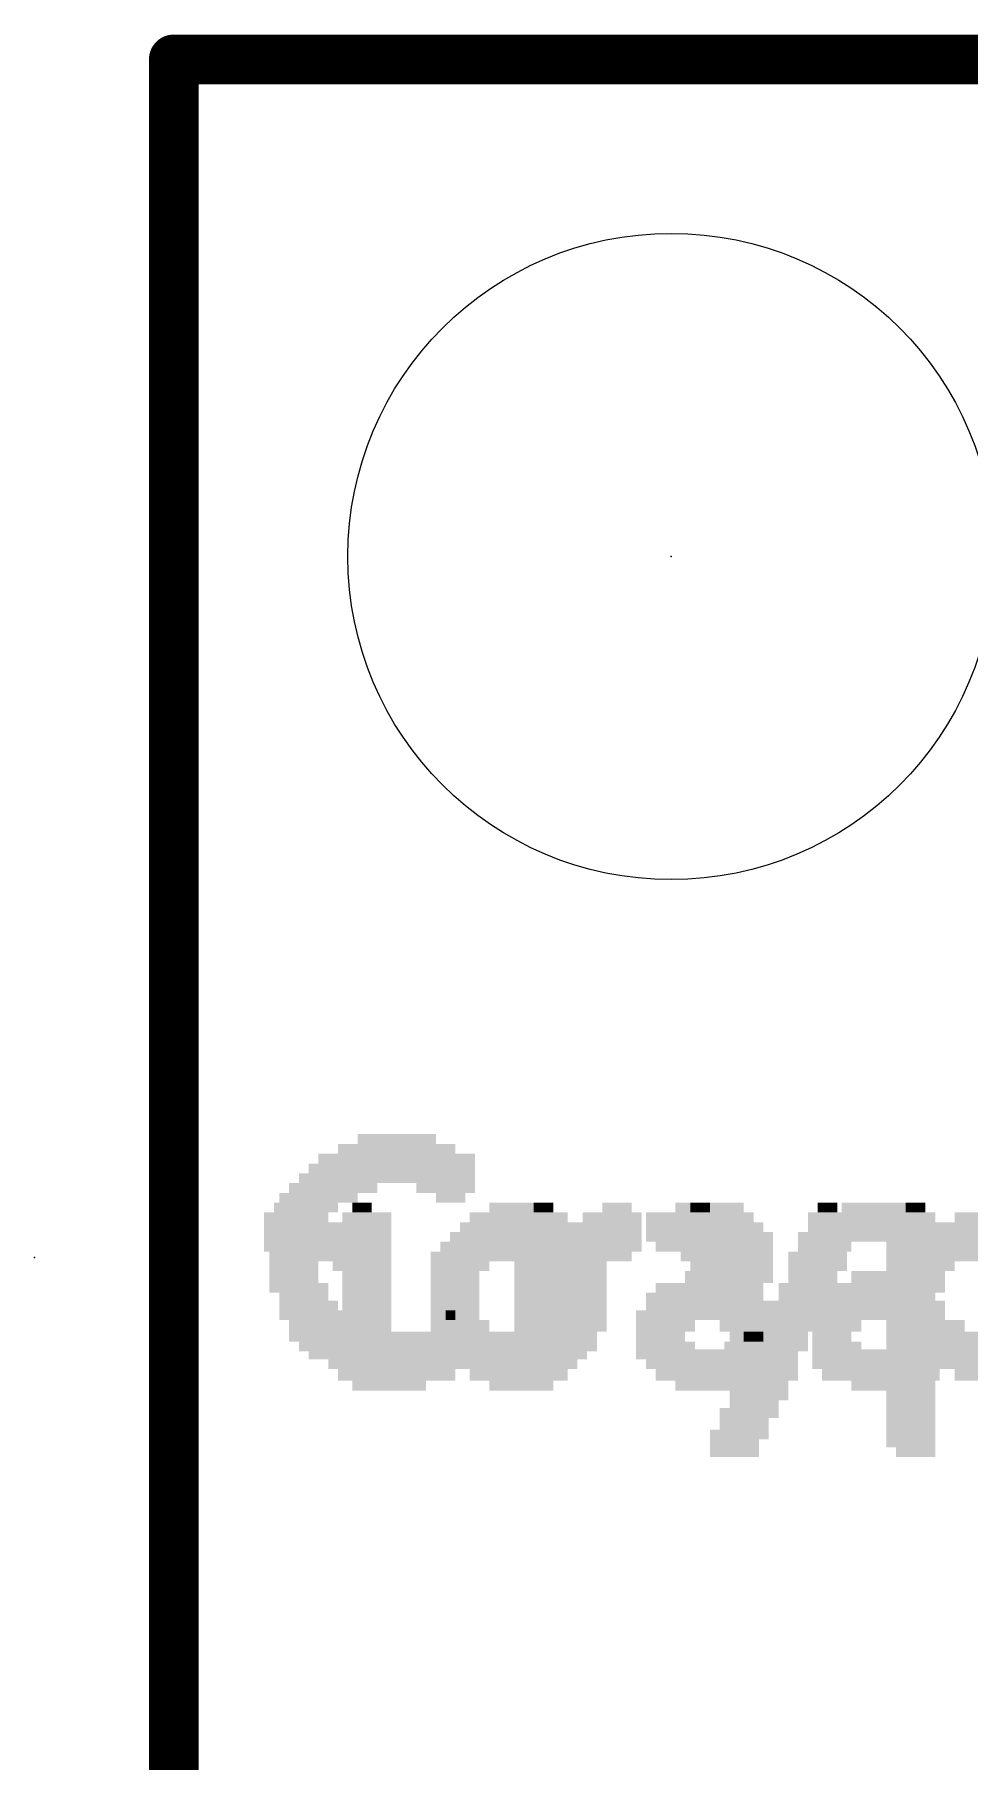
# Model space of a CAD drawing. Extents: x -34 to 73, y -13 to 26.
# Drawn here: x -0.71 to 4.06, y 16.7 to 25.53 of the extents above; entities that cross this region are included whole.
import ezdxf

# ---------------------------------------------------------------- set-up
doc = ezdxf.new("R2010")
doc.units = 0
for name, color, linetype in [('1', 12, 'CONTINUOUS'), ('16', 132, 'CONTINUOUS'), ('20', 31, 'CONTINUOUS'), ('21', 41, 'CONTINUOUS'), ('22', 40, 'CONTINUOUS'), ('23', 53, 'CONTINUOUS')]:
    doc.layers.add(name, color=color, linetype=linetype)

# ---------------------------------------------------------------- blocks, each defined once
blk = doc.blocks.new('RECT')
blk.add_solid([(-0.5, -0.5), (0.5, -0.5), (-0.5, 0.5), (0.5, 0.5)])

msp = doc.modelspace()

# ---------------------------------------------------------------- linework, layer by layer
at = {"layer": '1', "const_width": 0.254}
for points in [[(25.4, 25.4), (0, 25.4)], [(0, 25.4), (0, 0)]]:
    msp.add_lwpolyline(points, dxfattribs=at)
at = {"layer": '1', "const_width": 0.127}
for points in [[(0, 25.4635, 1), (0, 25.3365)], [(0.0635, 25.4, 1), (-0.0635, 25.4)]]:
    msp.add_lwpolyline(points, format="xyb", dxfattribs=at)
at = {"layer": '16', "const_width": 0.254}
for points in [[(0, 25.4), (25.4, 25.4)], [(0, 0), (0, 25.4)]]:
    msp.add_lwpolyline(points, dxfattribs=at)
at = {"layer": '16', "const_width": 0.127}
for points in [[(0, 25.4635, 1), (0, 25.3365)], [(0.0635, 25.4, 1), (-0.0635, 25.4)]]:
    msp.add_lwpolyline(points, format="xyb", dxfattribs=at)
at = {"layer": '20', "const_width": 0.2032}
for points in [[(0, 0), (0, 25.4)], [(0, 25.4), (25.4, 25.4)]]:
    msp.add_lwpolyline(points, dxfattribs=at)
at = {"layer": '20', "const_width": 0.1016}
for points in [[(0.0508, 25.4, 1), (-0.0508, 25.4)], [(0, 25.4508, 1), (0, 25.3492)]]:
    msp.add_lwpolyline(points, format="xyb", dxfattribs=at)
at = {"layer": '20'}
msp.add_circle((2.54, 22.86), 1.651, dxfattribs=at)
at = {"layer": '23'}
for p in [(2.54, 22.86), (-0.7112, 19.2786)]:
    msp.add_point(p, dxfattribs=at)

# ---------------------------------------------------------------- block references
at = {"layer": '21'}
for p, xscale, yscale in [((1.1388, 19.8336), 0.6, 0.05), ((1.1388, 19.8836), 0.4, 0.05), ((1.1388, 19.7836), 0.8, 0.05), ((1.0888, 19.6836), 0.9, 0.05), ((1.1138, 19.7336), 0.85, 0.05), ((0.7388, 19.5836), 0.4, 0.05), ((0.8138, 19.6336), 0.45, 0.05), ((1.3888, 19.6336), 0.3, 0.05), ((1.4138, 19.5836), 0.15, 0.05), ((0.6888, 19.5336), 0.3, 0.05), ((0.6638, 19.4836), 0.25, 0.05), ((1.8638, 19.4836), 0.25, 0.05), ((1.8888, 19.5336), 0.1, 0.05), ((2.2388, 19.4836), 0.3, 0.05), ((2.2638, 19.5336), 0.15, 0.05), ((2.6638, 19.4836), 0.25, 0.05), ((2.6888, 19.5336), 0.1, 0.05), ((3.3638, 19.4836), 0.25, 0.05), ((3.3388, 19.5336), 0.1, 0.05), ((3.7888, 19.4836), 0.2, 0.05), ((3.7888, 19.5336), 0.1, 0.05), ((4.1388, 19.4836), 0.3, 0.05), ((0.6388, 19.4336), 0.3, 0.05), ((2.0638, 19.4336), 0.65, 0.05), ((2.6638, 19.4336), 0.25, 0.05), ((3.3638, 19.4336), 0.25, 0.05), ((4.0138, 19.4336), 0.75, 0.05), ((0.6138, 19.3836), 0.25, 0.05), ((0.6138, 19.3336), 0.25, 0.05), ((2.0638, 19.3836), 0.65, 0.05), ((2.0638, 19.3336), 0.65, 0.05), ((2.6888, 19.3836), 0.3, 0.05), ((2.6888, 19.3336), 0.3, 0.05), ((3.3388, 19.3836), 0.3, 0.05), ((3.3138, 19.3336), 0.25, 0.05), ((4.0388, 19.3836), 0.8, 0.05), ((4.0388, 19.3336), 0.8, 0.05), ((0.6138, 19.2836), 0.25, 0.05), ((0.6138, 19.2336), 0.25, 0.05), ((2.0388, 19.2836), 0.6, 0.05), ((1.8888, 19.2336), 0.3, 0.05), ((2.7388, 19.2836), 0.3, 0.05), ((2.7888, 19.2336), 0.3, 0.05), ((3.2888, 19.2836), 0.3, 0.05), ((3.2888, 19.2336), 0.3, 0.05), ((4.0638, 19.2836), 0.85, 0.05), ((3.8138, 19.2336), 0.35, 0.05), ((0.6138, 19.1786), 0.25, 0.06), ((0.6388, 19.1236), 0.3, 0.05), ((1.8638, 19.1786), 0.25, 0.06), ((1.8638, 19.1236), 0.25, 0.05), ((2.7888, 19.1786), 0.3, 0.06), ((2.8388, 19.1236), 0.3, 0.05), ((3.2388, 19.1236), 0.3, 0.05), ((3.2638, 19.1786), 0.25, 0.06), ((3.7888, 19.1786), 0.3, 0.06), ((3.7888, 19.1236), 0.3, 0.05), ((0.6638, 19.0736), 0.25, 0.05), ((1.8638, 19.0736), 0.25, 0.05), ((2.8388, 19.0736), 0.3, 0.05), ((3.2138, 19.0736), 0.25, 0.05), ((3.7638, 19.0736), 0.25, 0.05), ((0.6888, 19.0336), 0.3, 0.05), ((0.7138, 18.9836), 0.35, 0.05), ((1.4138, 18.9836), 0.05, 0.05), ((1.8638, 19.0336), 0.25, 0.05), ((1.8638, 18.9836), 0.25, 0.05), ((3.0388, 19.0336), 0.6, 0.05), ((3.0388, 18.9836), 0.5, 0.05), ((3.7888, 19.0336), 0.3, 0.05), ((3.7888, 18.9836), 0.3, 0.05), ((0.7638, 18.9286), 0.35, 0.06), ((1.0638, 18.8736), 0.95, 0.05), ((1.4138, 18.9286), 0.15, 0.06), ((1.8638, 18.9286), 0.25, 0.06), ((1.8638, 18.8736), 0.25, 0.05), ((3.0388, 18.9286), 0.5, 0.06), ((3.0388, 18.8736), 0.4, 0.05), ((3.8388, 18.9286), 0.4, 0.06), ((4.0638, 18.8736), 0.85, 0.05), ((1.0888, 18.8236), 0.9, 0.05), ((1.1138, 18.7836), 0.85, 0.05), ((1.8638, 18.8236), 0.25, 0.05), ((1.8638, 18.7836), 0.25, 0.05), ((3.0388, 18.8236), 0.4, 0.05), ((3.0388, 18.7836), 0.3, 0.05), ((4.0388, 18.8236), 0.8, 0.05), ((4.0138, 18.7836), 0.75, 0.05), ((1.1388, 18.7336), 0.7, 0.05), ((1.1388, 18.6786), 0.6, 0.06), ((1.8638, 18.7336), 0.25, 0.05), ((1.8638, 18.6786), 0.25, 0.06), ((3.0388, 18.7336), 0.3, 0.05), ((3.0388, 18.6786), 0.3, 0.06), ((3.9888, 18.7336), 0.7, 0.05), ((3.7638, 18.6786), 0.25, 0.06), ((4.1388, 18.6786), 0.3, 0.06), ((1.1388, 18.6236), 0.3, 0.05), ((1.8638, 18.6236), 0.15, 0.05), ((3.0138, 18.6236), 0.25, 0.05), ((3.7638, 18.6236), 0.25, 0.05), ((2.9888, 18.5736), 0.3, 0.05), ((2.9638, 18.5336), 0.25, 0.05), ((3.7638, 18.5736), 0.25, 0.05), ((3.7638, 18.5336), 0.25, 0.05), ((2.9388, 18.4836), 0.3, 0.05), ((2.9138, 18.4286), 0.25, 0.06), ((3.7638, 18.4836), 0.25, 0.05), ((3.7638, 18.4286), 0.25, 0.06), ((2.8888, 18.3736), 0.3, 0.05), ((3.7638, 18.3736), 0.25, 0.05), ((2.8638, 18.3286), 0.25, 0.04), ((2.8638, 18.2836), 0.25, 0.05), ((3.7638, 18.3286), 0.25, 0.04), ((3.7888, 18.2836), 0.2, 0.05)]:
    msp.add_blockref('RECT', p, dxfattribs=dict(at, xscale=xscale, yscale=yscale))
at = {"layer": '22', "rotation": 180}
for p, xscale, yscale in [((0.6112, 19.4836), 0.3, 0.05), ((0.5862, 19.5336), 0.15, 0.05), ((0.9862, 19.4836), 0.25, 0.05), ((0.9612, 19.5336), 0.1, 0.05), ((1.7612, 19.4836), 0.5, 0.05), ((1.7612, 19.5336), 0.3, 0.05), ((2.6862, 19.4836), 0.55, 0.05), ((2.7362, 19.5336), 0.35, 0.05), ((3.5862, 19.4836), 0.55, 0.05), ((3.5862, 19.5336), 0.35, 0.05), ((0.7862, 19.4336), 0.65, 0.05), ((1.7612, 19.4336), 0.6, 0.05), ((2.7112, 19.4336), 0.6, 0.05), ((3.5862, 19.4336), 0.65, 0.05), ((0.7862, 19.3836), 0.65, 0.05), ((0.7862, 19.3336), 0.65, 0.05), ((1.7612, 19.3336), 0.8, 0.05), ((1.7612, 19.3836), 0.7, 0.05), ((2.7362, 19.3836), 0.65, 0.05), ((2.5362, 19.3336), 0.15, 0.05), ((2.9362, 19.3336), 0.25, 0.05), ((3.6112, 19.3836), 0.6, 0.05), ((3.3862, 19.3336), 0.15, 0.05), ((3.7862, 19.3336), 0.25, 0.05), ((0.8112, 19.2836), 0.6, 0.05), ((0.9612, 19.2336), 0.3, 0.05), ((1.7362, 19.2836), 0.85, 0.05), ((1.4612, 19.2336), 0.3, 0.05), ((2.0612, 19.2336), 0.3, 0.05), ((2.9362, 19.2336), 0.25, 0.05), ((2.9612, 19.2836), 0.2, 0.05), ((3.7862, 19.2336), 0.25, 0.05), ((3.8362, 19.2836), 0.25, 0.05), ((0.9862, 19.1786), 0.25, 0.06), ((0.9862, 19.1236), 0.25, 0.05), ((1.4362, 19.1786), 0.25, 0.06), ((1.4362, 19.1236), 0.25, 0.05), ((2.0862, 19.1786), 0.25, 0.06), ((2.0862, 19.1236), 0.25, 0.05), ((2.7362, 19.1236), 0.55, 0.05), ((2.8362, 19.1786), 0.45, 0.06), ((3.6362, 19.1236), 0.55, 0.05), ((3.6862, 19.1786), 0.45, 0.06), ((0.9862, 19.0736), 0.25, 0.05), ((1.4362, 19.0736), 0.25, 0.05), ((2.0862, 19.0736), 0.25, 0.05), ((2.7112, 19.0736), 0.6, 0.05), ((3.5862, 19.0736), 0.55, 0.05), ((0.9862, 19.0336), 0.25, 0.05), ((0.9862, 18.9836), 0.25, 0.05), ((1.4362, 19.0336), 0.25, 0.05), ((1.4362, 18.9836), 0.25, 0.05), ((2.0612, 18.9836), 0.3, 0.05), ((2.0862, 19.0336), 0.25, 0.05), ((2.6112, 18.9836), 0.5, 0.05), ((2.6862, 19.0336), 0.55, 0.05), ((3.5362, 19.0336), 0.55, 0.05), ((3.4862, 18.9836), 0.45, 0.05), ((0.9862, 18.9286), 0.25, 0.06), ((0.9862, 18.8736), 0.25, 0.05), ((1.4612, 18.9286), 0.3, 0.06), ((1.7362, 18.8736), 0.85, 0.05), ((2.0362, 18.9286), 0.35, 0.06), ((2.5112, 18.9286), 0.3, 0.06), ((2.4862, 18.8736), 0.25, 0.05), ((2.9612, 18.8736), 0.1, 0.05), ((3.3862, 18.9286), 0.25, 0.06), ((3.3612, 18.8736), 0.2, 0.05), ((3.8362, 18.8736), 0.15, 0.05), ((0.9862, 18.8236), 0.25, 0.05), ((0.9862, 18.7836), 0.25, 0.05), ((1.7612, 18.8236), 0.8, 0.05), ((1.7612, 18.7836), 0.7, 0.05), ((2.5112, 18.8236), 0.3, 0.05), ((2.7362, 18.7836), 0.75, 0.05), ((2.9362, 18.8236), 0.25, 0.05), ((3.3862, 18.8236), 0.25, 0.05), ((3.6112, 18.7836), 0.7, 0.05), ((3.8112, 18.8236), 0.3, 0.05), ((0.9862, 18.7336), 0.25, 0.05), ((0.9862, 18.6786), 0.25, 0.06), ((1.7612, 18.7336), 0.6, 0.05), ((1.7612, 18.6786), 0.5, 0.06), ((2.7612, 18.7336), 0.7, 0.05), ((2.7362, 18.6786), 0.55, 0.06), ((3.6112, 18.7336), 0.7, 0.05), ((3.6112, 18.6786), 0.6, 0.06), ((0.9862, 18.6236), 0.15, 0.05), ((1.7612, 18.6236), 0.3, 0.05), ((2.7362, 18.6236), 0.35, 0.05), ((3.6112, 18.6236), 0.3, 0.05)]:
    msp.add_blockref('RECT', p, dxfattribs=dict(at, xscale=xscale, yscale=yscale))

doc.saveas('drawing.dxf')
